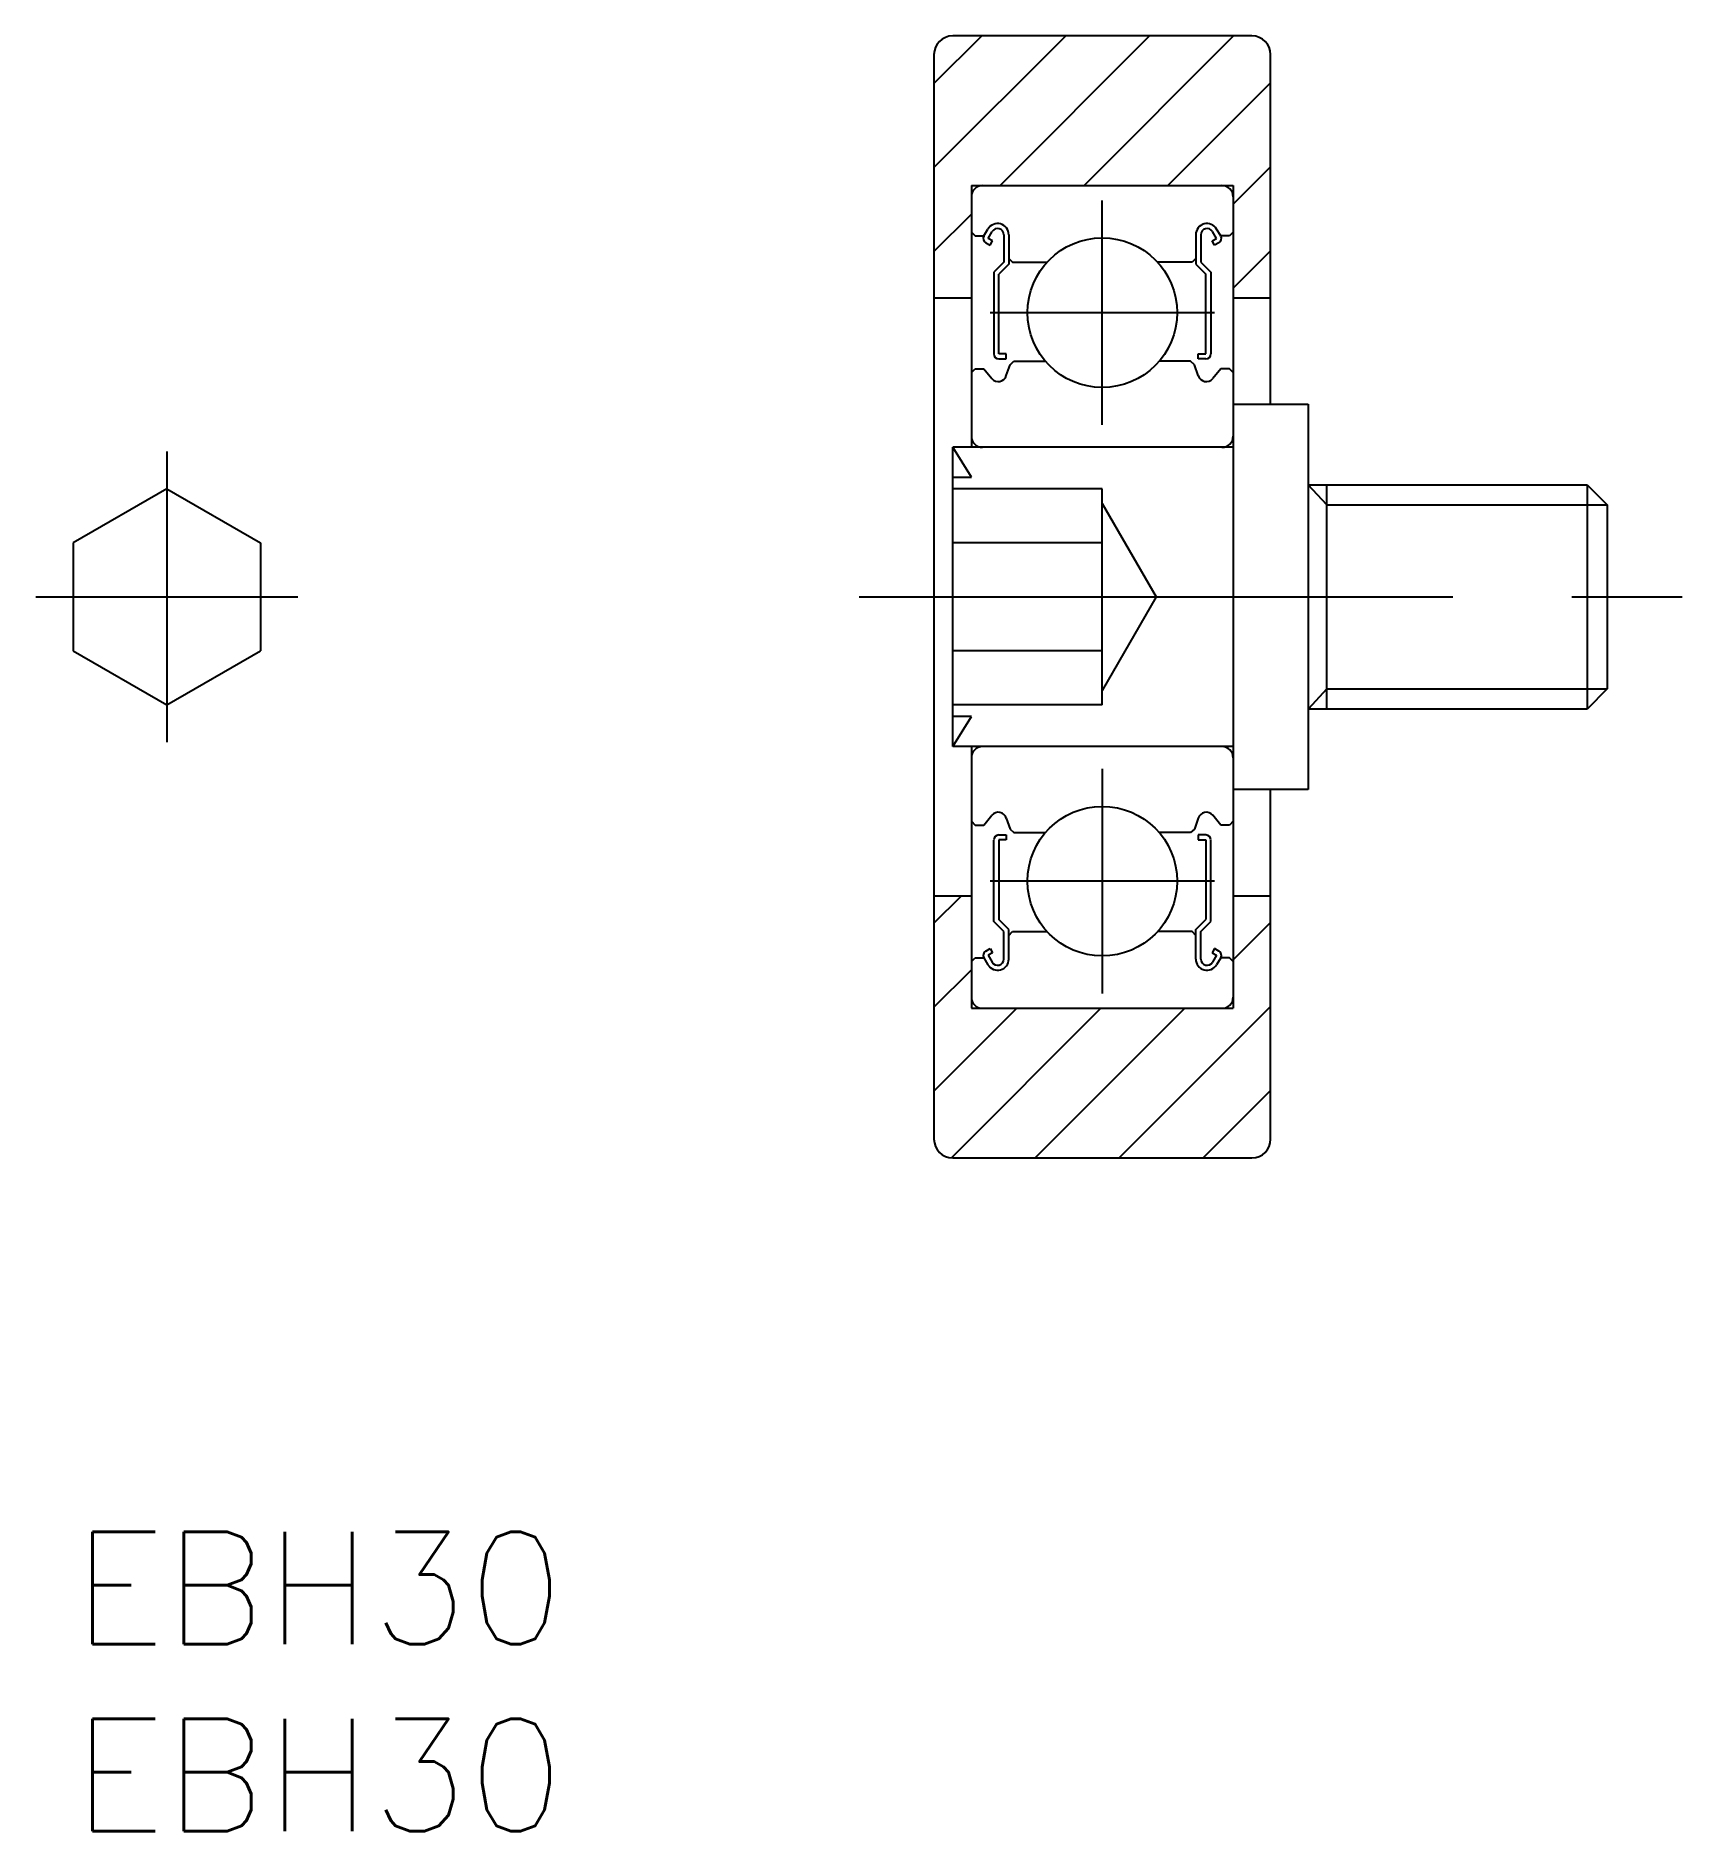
# Model space of a CAD drawing. Extents: x -1 to 43, y -8 to 40.
import ezdxf

# ---------------------------------------------------------------- set-up
doc = ezdxf.new("R2010")
doc.units = 0
doc.header["$LTSCALE"] = 0.5
doc.linetypes.add('CENTER', pattern=[50.8, 31.75, -6.35, 6.35, -6.35])
doc.linetypes.add('DASHED', pattern=[19.05, 12.7, -6.35])
for name, color, linetype in [('MSM_CENTER', 1, 'CENTER'), ('MSM_CONTINUOUS', 7, 'CONTINUOUS'), ('MSM_DASHED', 4, 'DASHED'), ('MSM_NARROW', 5, 'CONTINUOUS'), ('MSM_PART_NUMBER', 7, 'CONTINUOUS')]:
    doc.layers.add(name, color=color, linetype=linetype)
doc.styles.get("Standard").update_dxf_attribs({"font": 'txt.shx', "height": 3, "bigfont": 'bigfont.shx'})

# ---------------------------------------------------------------- blocks, each defined once
blk = doc.blocks.new('*U9')
at = {"layer": 'MSM_PART_NUMBER'}
blk.add_text('EBH30', height=3, dxfattribs=at).set_placement((0, -3))
blk = doc.blocks.new('*U10')
at = {"layer": 'MSM_PART_NUMBER'}
blk.add_text('EBH30', height=3, dxfattribs=at).set_placement((0, -8))

msp = doc.modelspace()

# ---------------------------------------------------------------- linework, layer by layer
at = {"layer": 'MSM_CENTER'}
for p, q in [((27.509, 29.6), (27.509, 35.6)), ((24.509, 32.6), (30.509, 32.6)), ((2.5, 28.887), (2.5, 21.113)), ((-1, 25), (6, 25)), ((21.009, 25), (43.009, 25)), ((27.509, 20.4), (27.509, 14.4)), ((30.509, 17.4), (24.509, 17.4))]:
    msp.add_line(p, q, dxfattribs=at)
at = {"layer": 'MSM_CONTINUOUS'}
for p, q in [((31.509, 40), (23.509, 40)), ((23.009, 39.5), (23.009, 10.5)), ((32.009, 30.15), (32.009, 39.5)), ((24.009, 36), (31.009, 36)), ((24.009, 36), (24.009, 29)), ((31.009, 36), (31.009, 14)), ((24.009, 34.75), (24.109, 34.65)), ((24.109, 34.65), (24.342, 34.65)), ((24.342, 34.65), (24.452, 34.836)), ((24.458, 34.583), (24.567, 34.768)), ((24.573, 34.517), (24.458, 34.583)), ((24.876, 34.684), (24.876, 33.95)), ((25.009, 34.684), (25.009, 33.895)), ((30.009, 34.684), (30.009, 33.895)), ((30.142, 34.684), (30.142, 33.95)), ((30.445, 34.517), (30.56, 34.583)), ((30.56, 34.583), (30.451, 34.768)), ((30.676, 34.65), (30.566, 34.836)), ((30.909, 34.65), (30.676, 34.65)), ((31.009, 34.75), (30.909, 34.65)), ((24.391, 34.468), (24.507, 34.401)), ((24.507, 34.401), (24.573, 34.517)), ((30.512, 34.401), (30.445, 34.517)), ((30.627, 34.468), (30.512, 34.401)), ((24.876, 33.95), (24.609, 33.683)), ((24.609, 33.683), (24.609, 31.5)), ((25.009, 33.895), (24.742, 33.628)), ((24.742, 31.498), (24.742, 33.628)), ((25.009, 34.05), (25.109, 33.95)), ((25.109, 33.95), (26.033, 33.95)), ((29.909, 33.95), (28.985, 33.95)), ((30.009, 34.05), (29.909, 33.95)), ((30.009, 33.895), (30.276, 33.628)), ((30.142, 33.95), (30.409, 33.683)), ((30.276, 31.498), (30.276, 33.628)), ((30.409, 33.683), (30.409, 31.5)), ((23.009, 33), (24.009, 33)), ((31.009, 33), (32.009, 33)), ((24.74, 31.365), (24.942, 31.365)), ((24.942, 31.498), (24.742, 31.498)), ((24.942, 31.365), (24.942, 31.498)), ((24.942, 30.917), (25.048, 31.206)), ((25.048, 31.206), (25.148, 31.3)), ((25.148, 31.3), (25.989, 31.3)), ((29.871, 31.3), (29.029, 31.3)), ((29.971, 31.206), (29.871, 31.3)), ((30.076, 30.917), (29.971, 31.206)), ((30.076, 31.365), (30.076, 31.498)), ((30.076, 31.498), (30.276, 31.498)), ((30.278, 31.365), (30.076, 31.365)), ((24.009, 31), (24.109, 31.1)), ((24.109, 31.1), (24.342, 31.1)), ((24.342, 31.1), (24.557, 30.838)), ((30.676, 31.1), (30.461, 30.838)), ((30.909, 31.1), (30.676, 31.1)), ((31.009, 31), (30.909, 31.1)), ((31.009, 30.15), (33.009, 30.15)), ((33.009, 30.15), (33.009, 19.85)), ((23.509, 21), (23.509, 29)), ((31.009, 29), (23.509, 29)), ((2.5, 27.887), (0, 26.443)), ((2.5, 27.887), (5, 26.443)), ((33.009, 28), (40.468, 28)), ((33.509, 22), (33.509, 28)), ((40.468, 28), (41.009, 27.458)), ((40.468, 28), (40.468, 22)), ((41.009, 27.458), (41.009, 22.542)), ((0, 26.443), (0, 23.557)), ((5, 26.443), (5, 23.557)), ((0, 23.557), (2.5, 22.113)), ((2.5, 22.113), (5, 23.557)), ((41.009, 22.542), (40.468, 22)), ((40.468, 22), (33.009, 22)), ((31.009, 21), (23.509, 21)), ((24.009, 21), (24.009, 14)), ((33.009, 19.85), (31.009, 19.85)), ((32.009, 10.5), (32.009, 19.85)), ((24.009, 19), (24.109, 18.9)), ((24.109, 18.9), (24.342, 18.9)), ((24.342, 18.9), (24.557, 19.162)), ((24.942, 19.083), (25.048, 18.794)), ((25.048, 18.794), (25.148, 18.7)), ((29.971, 18.794), (29.871, 18.7)), ((30.076, 19.083), (29.971, 18.794)), ((30.676, 18.9), (30.461, 19.162)), ((30.909, 18.9), (30.676, 18.9)), ((31.009, 19), (30.909, 18.9)), ((24.609, 16.317), (24.609, 18.5)), ((24.74, 18.635), (24.942, 18.635)), ((24.742, 18.502), (24.742, 16.372)), ((24.942, 18.502), (24.742, 18.502)), ((24.942, 18.635), (24.942, 18.502)), ((25.148, 18.7), (25.989, 18.7)), ((29.871, 18.7), (29.029, 18.7)), ((30.278, 18.635), (30.076, 18.635)), ((30.076, 18.635), (30.076, 18.502)), ((30.076, 18.502), (30.276, 18.502)), ((30.276, 18.502), (30.276, 16.372)), ((30.409, 16.317), (30.409, 18.5)), ((24.009, 17), (23.009, 17)), ((32.009, 17), (31.009, 17)), ((25.009, 16.105), (24.742, 16.372)), ((30.009, 16.105), (30.276, 16.372)), ((24.876, 16.05), (24.609, 16.317)), ((24.876, 15.316), (24.876, 16.05)), ((25.009, 15.316), (25.009, 16.105)), ((25.009, 15.95), (25.109, 16.05)), ((25.109, 16.05), (26.033, 16.05)), ((29.909, 16.05), (28.985, 16.05)), ((30.009, 15.95), (29.909, 16.05)), ((30.009, 15.316), (30.009, 16.105)), ((30.142, 16.05), (30.409, 16.317)), ((30.142, 15.316), (30.142, 16.05)), ((24.391, 15.532), (24.507, 15.599)), ((24.573, 15.483), (24.458, 15.417)), ((24.458, 15.417), (24.567, 15.232)), ((24.507, 15.599), (24.573, 15.483)), ((30.512, 15.599), (30.445, 15.483)), ((30.445, 15.483), (30.56, 15.417)), ((30.56, 15.417), (30.451, 15.232)), ((30.627, 15.532), (30.512, 15.599)), ((24.009, 15.25), (24.109, 15.35)), ((24.109, 15.35), (24.342, 15.35)), ((24.342, 15.35), (24.452, 15.164)), ((30.676, 15.35), (30.566, 15.164)), ((30.909, 15.35), (30.676, 15.35)), ((31.009, 15.25), (30.909, 15.35)), ((24.009, 14), (31.009, 14)), ((23.509, 10), (31.509, 10))]:
    msp.add_line(p, q, dxfattribs=at)
for centre in [(27.509, 32.6), (27.509, 17.4)]:
    msp.add_circle(centre, 2, dxfattribs=at)
for centre, radius, start, end in [((23.509, 39.5), 0.5, 90, 180), ((31.509, 39.5), 0.5, 0, 90), ((24.309, 35.7), 0.3, 90, 180), ((30.709, 35.7), 0.3, 0, 90), ((24.458, 34.583), 0.133, 150.0006, 239.9935), ((24.71, 34.684), 0.299, 0, 149.6308), ((24.71, 34.684), 0.166, 0.0027, 149.5388), ((30.308, 34.684), 0.299, 30.3692, 180), ((30.308, 34.684), 0.166, 30.4612, 179.9973), ((30.56, 34.583), 0.133, 300.0065, 29.9994), ((24.742, 31.498), 0.133, 179.2983, 269.0077), ((30.276, 31.498), 0.133, 270.9923, 0.7017), ((24.728, 30.981), 0.224, 220.001, 343.2605), ((30.29, 30.981), 0.224, 196.7395, 319.999), ((24.309, 29.3), 0.3, 180, 270), ((30.709, 29.3), 0.3, 270, 0), ((24.309, 20.7), 0.3, 90, 180), ((30.709, 20.7), 0.3, 0, 90), ((24.728, 19.019), 0.224, 16.7395, 139.999), ((30.29, 19.019), 0.224, 40.001, 163.2605), ((24.742, 18.502), 0.133, 90.9923, 180.7017), ((30.276, 18.502), 0.133, 359.2983, 89.0077), ((24.458, 15.417), 0.133, 120.0065, 209.9994), ((30.56, 15.417), 0.133, 330.0006, 59.9935), ((24.71, 15.316), 0.299, 210.3692, 0), ((24.71, 15.316), 0.166, 210.4612, 359.9973), ((30.308, 15.316), 0.299, 180, 329.6308), ((30.308, 15.316), 0.166, 180.0027, 329.5388), ((24.309, 14.3), 0.3, 180, 270), ((30.709, 14.3), 0.3, 270, 0), ((23.509, 10.5), 0.5, 180, 270), ((31.509, 10.5), 0.5, 270, 0)]:
    msp.add_arc(centre, radius, start, end, dxfattribs=at)
at = {"layer": 'MSM_DASHED'}
for p, q in [((24.009, 28.2), (23.509, 29)), ((23.509, 28.2), (24.009, 28.2)), ((27.509, 27.887), (23.509, 27.887)), ((27.509, 22.113), (27.509, 27.887)), ((27.509, 27.5), (28.952, 25)), ((27.509, 26.443), (23.509, 26.443)), ((28.952, 25), (27.509, 22.5)), ((27.509, 23.557), (23.509, 23.557)), ((27.509, 22.113), (23.509, 22.113)), ((24.009, 21.8), (23.509, 21.8)), ((23.509, 21), (24.009, 21.8))]:
    msp.add_line(p, q, dxfattribs=at)
at = {"layer": 'MSM_NARROW'}
for p, q in [((23.009, 38.725), (24.285, 40)), ((23.009, 36.48), (26.53, 40)), ((24.775, 36), (28.775, 40)), ((27.02, 36), (31.02, 40)), ((29.265, 36), (32.009, 38.744)), ((31.009, 35.499), (32.009, 36.499)), ((23.009, 34.234), (24.009, 35.234)), ((31.009, 33.254), (32.009, 34.254)), ((33.509, 27.458), (33.009, 28)), ((33.509, 27.458), (41.009, 27.458)), ((33.509, 22.542), (33.009, 22)), ((33.509, 22.542), (41.009, 22.542)), ((23.009, 16.274), (23.735, 17)), ((31.009, 15.294), (32.009, 16.294)), ((23.009, 14.029), (24.009, 15.029)), ((23.009, 11.784), (25.225, 14)), ((23.474, 10.003), (27.47, 14)), ((25.715, 10), (29.715, 14)), ((27.961, 10), (32.009, 14.049)), ((30.206, 10), (32.009, 11.804))]:
    msp.add_line(p, q, dxfattribs=at)

# ---------------------------------------------------------------- block references
at = {"layer": 'MSM_CONTINUOUS'}
for name in ['*U9', '*U10']:
    msp.add_blockref(name, (0, 0), dxfattribs=at)

doc.saveas('drawing.dxf')
